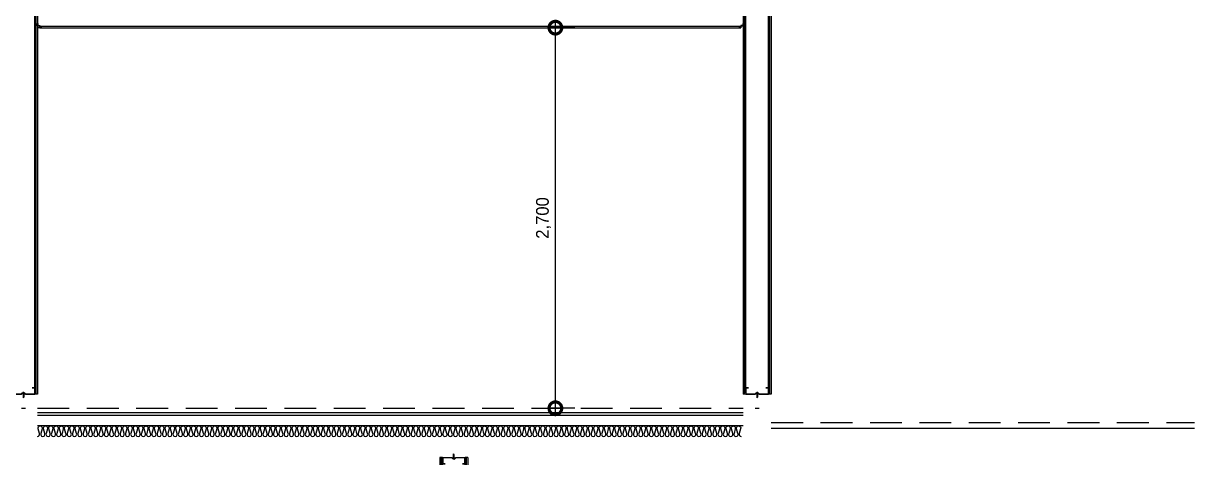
# Model space of a CAD drawing. Header units: millimetres. Extents: x 17311 to 801382, y -242618 to -104888.
# Drawn here: x 557611 to 565911, y -194379 to -191299 of the extents above; entities that cross this region are included whole.
import ezdxf

# ---------------------------------------------------------------- set-up
doc = ezdxf.new("R2010")
doc.units = ezdxf.units.MM
doc.header["$LTSCALE"] = 250
doc.linetypes.add('HID', pattern=[2.8, 1.8, -1])
doc.linetypes.add('HIDDEN', pattern=[9.525, 6.35, -3.175])
doc.layers.get('Defpoints').update_dxf_attribs({"color": 151})
for name, color, linetype in [('8입면선', 8, 'Continuous'), ('A-CEIL', 8, 'Continuous'), ('A-FIN-8', 8, 'Continuous'), ('A-WALL-D', 7, 'Continuous'), ('GAGAM-DT', 7, 'Continuous'), ('ISL', 251, 'Continuous'), ('MO-S', 3, 'Continuous'), ('인테리어', 7, 'HIDDEN'), ('입면', 7, 'Continuous')]:
    doc.layers.add(name, color=color, linetype=linetype)
doc.layers.add('CK', color=221, linetype='Continuous', plot=False)
doc.layers.add('NOPLOT', color=191, linetype='Continuous', plot=False)
doc.styles.add('Gdim', font='')
doc.styles.get('Gdim').set_extended_font_data('Dotum')
doc.dimstyles.new('Gdim50', dxfattribs={"dimscale": 30, "dimtxt": 3, "dimasz": 6, "dimexe": 1.5, "dimexo": 2, "dimgap": 1, "dimtad": 1, "dimdec": 0, "dimzin": 0, "dimdsep": 46, "dimlunit": 6, "dimtxsty": 'Gdim', "dimblk": 'DOTSMALL', "dimcen": 1.5, "dimdle": 1.5, "dimclrd": 256, "dimclre": 256, "dimclrt": 256, "dimazin": 0, "dimtfac": 1, "dimtdec": 0, "dimtix": 1, "dimtmove": 2, "dimatfit": 3, "dimldrblk": 'DOTSMALL', "dimfxl": 1.5, "dimtolj": 1, "dimtzin": 0, "dimlwd": -1, "dimlwe": -1, "dimarcsym": 1})

# ---------------------------------------------------------------- blocks, each defined once
blk = doc.blocks.new('*U79')
at = {"layer": '8입면선', "color": 8}
for p, q in [((3316397.6, 472011.4), (3316397.6, 479111.4)), ((3316577.6, 472011.4), (3316577.6, 479111.4))]:
    blk.add_line(p, q, dxfattribs=at)
at = {"layer": 'A-WALL-D'}
for p, q in [((3316387.6, 479111.4), (3316387.6, 472011.4)), ((3316407.6, 479111.4), (3316387.6, 479111.4)), ((3316407.6, 472021.4), (3316407.6, 479111.4)), ((3316567.6, 472021.4), (3316567.6, 479111.4)), ((3316587.6, 479111.4), (3316567.6, 479111.4)), ((3316587.6, 479111.4), (3316587.6, 472011.4)), ((3316407.6, 472011.4), (3316387.6, 472011.4)), ((3316587.6, 472011.4), (3316567.6, 472011.4))]:
    blk.add_line(p, q, dxfattribs=at)
at = {"layer": 'CK', "linetype": 'Continuous'}
blk.add_line((3316472.9, 472011.4), (3316502.3, 472011.4), dxfattribs=at)
at = {"layer": 'GAGAM-DT', "color": 8}
for p, q in [((3316492.7, 479105.6), (3316482.8, 479105.6)), ((3316482.8, 479105.6), (3316482.8, 479102.1)), ((3316491.2, 479100.6), (3316484.3, 479100.6)), ((3316485.3, 479105.6), (3316485.3, 479137)), ((3316490.3, 479131.5), (3316485.3, 479137)), ((3316485.3, 479105.6), (3316485.3, 479100.6)), ((3316490.3, 479105.6), (3316490.3, 479131.5)), ((3316490.3, 479105.6), (3316490.3, 479100.6)), ((3316492.7, 479105.6), (3316492.7, 479102.1)), ((3316491.2, 472022.2), (3316484.3, 472022.2)), ((3316485.3, 472017.2), (3316485.3, 472022.2)), ((3316490.3, 472017.2), (3316490.3, 472022.2)), ((3316482.8, 472017.2), (3316482.8, 472020.7)), ((3316492.7, 472017.2), (3316482.8, 472017.2)), ((3316485.3, 472017.2), (3316485.3, 471985.8)), ((3316490.3, 471991.3), (3316485.3, 471985.8)), ((3316490.3, 472017.2), (3316490.3, 471991.3)), ((3316492.7, 472017.2), (3316492.7, 472020.7))]:
    blk.add_line(p, q, dxfattribs=at)
for centre, start, end in [((3316484.3, 479102.1), 180, 270), ((3316491.2, 479102.1), 270, 0), ((3316484.3, 472020.7), 90, 180), ((3316491.2, 472020.7), 0, 90)]:
    blk.add_arc(centre, 1.51, start, end, dxfattribs=at)
at = {"layer": '입면', "color": 6}
for p, q in [((3316407.6, 479066.4), (3316407.6, 479111.4)), ((3316407.6, 479111.4), (3316472.9, 479111.4)), ((3316472.4, 479110.2), (3316408.8, 479110.2)), ((3316408.8, 479110.2), (3316408.8, 479067.6)), ((3316477.4, 479104.4), (3316472.4, 479110.2)), ((3316472.9, 479111.4), (3316477.9, 479105.6)), ((3316497.8, 479104.4), (3316477.4, 479104.4)), ((3316477.9, 479105.6), (3316497.3, 479105.6)), ((3316497.3, 479105.6), (3316502.3, 479111.4)), ((3316502.8, 479110.2), (3316497.8, 479104.4)), ((3316502.3, 479111.4), (3316567.6, 479111.4)), ((3316566.4, 479110.2), (3316502.8, 479110.2)), ((3316566.4, 479067.6), (3316566.4, 479110.2)), ((3316567.6, 479111.4), (3316567.6, 479066.4)), ((3316425.4, 479066.4), (3316407.6, 479066.4)), ((3316408.8, 479067.6), (3316425.4, 479067.6)), ((3316425.4, 479067.6), (3316425.4, 479066.4)), ((3316549.8, 479066.4), (3316549.8, 479067.6)), ((3316549.8, 479067.6), (3316566.4, 479067.6)), ((3316567.6, 479066.4), (3316549.8, 479066.4)), ((3316425.4, 472056.4), (3316407.6, 472056.4)), ((3316407.6, 472056.4), (3316407.6, 472011.4)), ((3316408.8, 472012.6), (3316408.8, 472055.2)), ((3316408.8, 472055.2), (3316425.4, 472055.2)), ((3316425.4, 472055.2), (3316425.4, 472056.4)), ((3316567.6, 472056.4), (3316549.8, 472056.4)), ((3316549.8, 472056.4), (3316549.8, 472055.2)), ((3316549.8, 472055.2), (3316566.4, 472055.2)), ((3316566.4, 472055.2), (3316566.4, 472012.6)), ((3316567.6, 472011.4), (3316567.6, 472056.4)), ((3316407.6, 472011.4), (3316472.9, 472011.4)), ((3316472.4, 472012.6), (3316408.8, 472012.6)), ((3316477.4, 472018.5), (3316472.4, 472012.6)), ((3316472.9, 472011.4), (3316477.9, 472017.3)), ((3316497.8, 472018.5), (3316477.4, 472018.5)), ((3316477.9, 472017.3), (3316497.3, 472017.3)), ((3316497.3, 472017.3), (3316502.3, 472011.4)), ((3316502.8, 472012.6), (3316497.8, 472018.5)), ((3316502.3, 472011.4), (3316567.6, 472011.4)), ((3316566.4, 472012.6), (3316502.8, 472012.6))]:
    blk.add_line(p, q, dxfattribs=at)
blk = doc.blocks.new('*U98')
at = {"layer": '8입면선', "color": 8}
for p, q in [((3316397.6, 472111.4), (3316397.6, 476801.4)), ((3316577.6, 472111.4), (3316577.6, 476801.4))]:
    blk.add_line(p, q, dxfattribs=at)
at = {"layer": 'A-WALL-D'}
for p, q in [((3316387.6, 476801.4), (3316387.6, 472111.4)), ((3316407.6, 476801.4), (3316387.6, 476801.4)), ((3316407.6, 472121.4), (3316407.6, 476801.4)), ((3316567.6, 472121.4), (3316567.6, 476801.4)), ((3316587.6, 476801.4), (3316567.6, 476801.4)), ((3316587.6, 476801.4), (3316587.6, 472111.4)), ((3316407.6, 472111.4), (3316387.6, 472111.4)), ((3316587.6, 472111.4), (3316567.6, 472111.4))]:
    blk.add_line(p, q, dxfattribs=at)
at = {"layer": 'CK', "linetype": 'Continuous'}
blk.add_line((3316472.9, 472011.4), (3316502.3, 472011.4), dxfattribs=at)
at = {"layer": 'GAGAM-DT', "color": 8}
for p, q in [((3316492.7, 476795.6), (3316482.8, 476795.6)), ((3316482.8, 476795.6), (3316482.8, 476792.1)), ((3316491.2, 476790.6), (3316484.3, 476790.6)), ((3316485.3, 476795.6), (3316485.3, 476827)), ((3316490.3, 476821.5), (3316485.3, 476827)), ((3316485.3, 476795.6), (3316485.3, 476790.6)), ((3316490.3, 476795.6), (3316490.3, 476821.5)), ((3316490.3, 476795.6), (3316490.3, 476790.6)), ((3316492.7, 476795.6), (3316492.7, 476792.1)), ((3316482.8, 472117.2), (3316482.8, 472120.7)), ((3316492.7, 472117.2), (3316482.8, 472117.2)), ((3316491.2, 472122.2), (3316484.3, 472122.2)), ((3316485.3, 472117.2), (3316485.3, 472122.2)), ((3316485.3, 472117.2), (3316485.3, 472085.8)), ((3316490.3, 472117.2), (3316490.3, 472122.2)), ((3316490.3, 472117.2), (3316490.3, 472091.3)), ((3316492.7, 472117.2), (3316492.7, 472120.7)), ((3316490.3, 472091.3), (3316485.3, 472085.8))]:
    blk.add_line(p, q, dxfattribs=at)
for centre, start, end in [((3316484.3, 476792.1), 180, 270), ((3316491.2, 476792.1), 270, 0), ((3316484.3, 472120.7), 90, 180), ((3316491.2, 472120.7), 0, 90)]:
    blk.add_arc(centre, 1.51, start, end, dxfattribs=at)
at = {"layer": '입면', "color": 6}
for p, q in [((3316407.6, 476756.4), (3316407.6, 476801.4)), ((3316407.6, 476801.4), (3316472.9, 476801.4)), ((3316425.4, 476756.4), (3316407.6, 476756.4)), ((3316472.4, 476800.2), (3316408.8, 476800.2)), ((3316408.8, 476800.2), (3316408.8, 476757.6)), ((3316408.8, 476757.6), (3316425.4, 476757.6)), ((3316425.4, 476757.6), (3316425.4, 476756.4)), ((3316477.4, 476794.4), (3316472.4, 476800.2)), ((3316472.9, 476801.4), (3316477.9, 476795.6)), ((3316497.8, 476794.4), (3316477.4, 476794.4)), ((3316477.9, 476795.6), (3316497.3, 476795.6)), ((3316497.3, 476795.6), (3316502.3, 476801.4)), ((3316502.8, 476800.2), (3316497.8, 476794.4)), ((3316502.3, 476801.4), (3316567.6, 476801.4)), ((3316566.4, 476800.2), (3316502.8, 476800.2)), ((3316549.8, 476756.4), (3316549.8, 476757.6)), ((3316549.8, 476757.6), (3316566.4, 476757.6)), ((3316567.6, 476756.4), (3316549.8, 476756.4)), ((3316566.4, 476757.6), (3316566.4, 476800.2)), ((3316567.6, 476801.4), (3316567.6, 476756.4)), ((3316425.4, 472156.4), (3316407.6, 472156.4)), ((3316407.6, 472156.4), (3316407.6, 472111.4)), ((3316407.6, 472111.4), (3316472.9, 472111.4)), ((3316408.8, 472112.6), (3316408.8, 472155.2)), ((3316408.8, 472155.2), (3316425.4, 472155.2)), ((3316472.4, 472112.6), (3316408.8, 472112.6)), ((3316425.4, 472155.2), (3316425.4, 472156.4)), ((3316477.4, 472118.5), (3316472.4, 472112.6)), ((3316472.9, 472111.4), (3316477.9, 472117.3)), ((3316497.8, 472118.5), (3316477.4, 472118.5)), ((3316477.9, 472117.3), (3316497.3, 472117.3)), ((3316497.3, 472117.3), (3316502.3, 472111.4)), ((3316502.8, 472112.6), (3316497.8, 472118.5)), ((3316502.3, 472111.4), (3316567.6, 472111.4)), ((3316566.4, 472112.6), (3316502.8, 472112.6)), ((3316567.6, 472156.4), (3316549.8, 472156.4)), ((3316549.8, 472156.4), (3316549.8, 472155.2)), ((3316549.8, 472155.2), (3316566.4, 472155.2)), ((3316566.4, 472155.2), (3316566.4, 472112.6)), ((3316567.6, 472111.4), (3316567.6, 472156.4))]:
    blk.add_line(p, q, dxfattribs=at)
blk = doc.blocks.new('*U99')
at = {"layer": '8입면선', "color": 8}
for p, q in [((3316397.6, 472111.4), (3316397.6, 478951.4)), ((3316577.6, 472111.4), (3316577.6, 478951.4))]:
    blk.add_line(p, q, dxfattribs=at)
at = {"layer": 'A-WALL-D'}
for p, q in [((3316387.6, 478951.4), (3316387.6, 472111.4)), ((3316407.6, 478951.4), (3316387.6, 478951.4)), ((3316407.6, 472121.4), (3316407.6, 478951.4)), ((3316567.6, 472121.4), (3316567.6, 478951.4)), ((3316587.6, 478951.4), (3316567.6, 478951.4)), ((3316587.6, 478951.4), (3316587.6, 472111.4)), ((3316407.6, 472111.4), (3316387.6, 472111.4)), ((3316587.6, 472111.4), (3316567.6, 472111.4))]:
    blk.add_line(p, q, dxfattribs=at)
at = {"layer": 'CK', "linetype": 'Continuous'}
blk.add_line((3316472.9, 472011.4), (3316502.3, 472011.4), dxfattribs=at)
at = {"layer": 'GAGAM-DT', "color": 8}
for p, q in [((3316492.7, 478945.6), (3316482.8, 478945.6)), ((3316482.8, 478945.6), (3316482.8, 478942.1)), ((3316491.2, 478940.6), (3316484.3, 478940.6)), ((3316485.3, 478945.6), (3316485.3, 478977)), ((3316490.3, 478971.5), (3316485.3, 478977)), ((3316485.3, 478945.6), (3316485.3, 478940.6)), ((3316490.3, 478945.6), (3316490.3, 478971.5)), ((3316490.3, 478945.6), (3316490.3, 478940.6)), ((3316492.7, 478945.6), (3316492.7, 478942.1)), ((3316482.8, 472117.2), (3316482.8, 472120.7)), ((3316492.7, 472117.2), (3316482.8, 472117.2)), ((3316491.2, 472122.2), (3316484.3, 472122.2)), ((3316485.3, 472117.2), (3316485.3, 472122.2)), ((3316485.3, 472117.2), (3316485.3, 472085.8)), ((3316490.3, 472117.2), (3316490.3, 472122.2)), ((3316490.3, 472117.2), (3316490.3, 472091.3)), ((3316492.7, 472117.2), (3316492.7, 472120.7)), ((3316490.3, 472091.3), (3316485.3, 472085.8))]:
    blk.add_line(p, q, dxfattribs=at)
for centre, start, end in [((3316484.3, 478942.1), 180, 270), ((3316491.2, 478942.1), 270, 0), ((3316484.3, 472120.7), 90, 180), ((3316491.2, 472120.7), 0, 90)]:
    blk.add_arc(centre, 1.51, start, end, dxfattribs=at)
at = {"layer": '입면', "color": 6}
for p, q in [((3316407.6, 478906.4), (3316407.6, 478951.4)), ((3316407.6, 478951.4), (3316472.9, 478951.4)), ((3316472.4, 478950.2), (3316408.8, 478950.2)), ((3316408.8, 478950.2), (3316408.8, 478907.6)), ((3316477.4, 478944.4), (3316472.4, 478950.2)), ((3316472.9, 478951.4), (3316477.9, 478945.6)), ((3316497.8, 478944.4), (3316477.4, 478944.4)), ((3316477.9, 478945.6), (3316497.3, 478945.6)), ((3316497.3, 478945.6), (3316502.3, 478951.4)), ((3316502.8, 478950.2), (3316497.8, 478944.4)), ((3316502.3, 478951.4), (3316567.6, 478951.4)), ((3316566.4, 478950.2), (3316502.8, 478950.2)), ((3316566.4, 478907.6), (3316566.4, 478950.2)), ((3316567.6, 478951.4), (3316567.6, 478906.4)), ((3316425.4, 478906.4), (3316407.6, 478906.4)), ((3316408.8, 478907.6), (3316425.4, 478907.6)), ((3316425.4, 478907.6), (3316425.4, 478906.4)), ((3316549.8, 478906.4), (3316549.8, 478907.6)), ((3316549.8, 478907.6), (3316566.4, 478907.6)), ((3316567.6, 478906.4), (3316549.8, 478906.4)), ((3316425.4, 472156.4), (3316407.6, 472156.4)), ((3316407.6, 472156.4), (3316407.6, 472111.4)), ((3316407.6, 472111.4), (3316472.9, 472111.4)), ((3316408.8, 472112.6), (3316408.8, 472155.2)), ((3316408.8, 472155.2), (3316425.4, 472155.2)), ((3316472.4, 472112.6), (3316408.8, 472112.6)), ((3316425.4, 472155.2), (3316425.4, 472156.4)), ((3316477.4, 472118.5), (3316472.4, 472112.6)), ((3316472.9, 472111.4), (3316477.9, 472117.3)), ((3316497.8, 472118.5), (3316477.4, 472118.5)), ((3316477.9, 472117.3), (3316497.3, 472117.3)), ((3316497.3, 472117.3), (3316502.3, 472111.4)), ((3316502.8, 472112.6), (3316497.8, 472118.5)), ((3316502.3, 472111.4), (3316567.6, 472111.4)), ((3316566.4, 472112.6), (3316502.8, 472112.6)), ((3316567.6, 472156.4), (3316549.8, 472156.4)), ((3316549.8, 472156.4), (3316549.8, 472155.2)), ((3316549.8, 472155.2), (3316566.4, 472155.2)), ((3316566.4, 472155.2), (3316566.4, 472112.6)), ((3316567.6, 472111.4), (3316567.6, 472156.4))]:
    blk.add_line(p, q, dxfattribs=at)
blk = doc.blocks.new('_DotSmall')
at = {"color": 0, "linetype": 'ByBlock', "const_width": 0.5}
blk.add_lwpolyline([(-0.0625, 0, 1), (0.0625, 0, 1)], format="xyb", close=True, dxfattribs=at)
blk = doc.blocks.new('*D196')
at = {"layer": 'CK', "transparency": 16777216}
for p, q in [((561380.7, -194074.5), (561380.7, -191284.5)), ((561518.9, -191329.5), (561335.7, -191329.5)), ((561518.9, -194029.5), (561335.7, -194029.5))]:
    blk.add_line(p, q, dxfattribs=at)
at = {"layer": 'Defpoints', "color": 0, "transparency": 16777216}
for p in [(561380.7, -191329.5), (561578.9, -191329.5), (561578.9, -194029.5)]:
    blk.add_point(p, dxfattribs=at)
at = {"layer": 'CK', "transparency": 16777216, "xscale": 180, "yscale": 180, "zscale": 180}
for p, rotation in [((561380.7, -191329.5), 90), ((561380.7, -194029.5), 270)]:
    blk.add_blockref('_DotSmall', p, dxfattribs=dict(at, rotation=rotation))
at = {"layer": 'CK', "transparency": 16777216, "insert": (561296.9, -192679.5), "char_height": 90, "attachment_point": 5, "rotation": 90, "style": 'Gdim'}
blk.add_mtext('\\A1;2,700', dxfattribs=at)

msp = doc.modelspace()

# ---------------------------------------------------------------- linework, layer by layer
at = {"layer": 'A-CEIL'}
for p, q in [((557733.8, -191319.5, 0), (562687.6, -191319.7, 0)), ((557733.8, -191329.5, 0), (562687.6, -191329.7, 0))]:
    msp.add_line(p, q, dxfattribs=at)
at = {"layer": 'A-FIN-8'}
for p, q in [((557710.7, -194059.5), (562710.7, -194059.5)), ((557710.7, -194079.5), (562710.7, -194079.5)), ((562910.7, -194169.5), (565910.7, -194169.5))]:
    msp.add_line(p, q, dxfattribs=at)
at = {"layer": 'ISL'}
for p, q in [((557733.8, -191329.5), (557733.8, -191319.5)), ((562687.6, -191329.7), (562687.6, -191319.7))]:
    msp.add_line(p, q, dxfattribs=at)
msp.add_lwpolyline([(562710.7, -194154.5), (557710.7, -194154.5)], dxfattribs=at)
msp.add_lwpolyline([(557710.7, -194229.5, 0.524933), (557724.7, -194209.2), (557715.4, -194174.8, -0.524856), (557729.4, -194154.5, -0.524856), (557743.4, -194174.8), (557734.1, -194209.2, 1.449198), (557762.2, -194209.2), (557752.9, -194174.8, -0.524856), (557766.9, -194154.5, -0.524856), (557780.9, -194174.8), (557771.6, -194209.2, 1.449198), (557799.7, -194209.2), (557790.4, -194174.8, -0.524856), (557804.4, -194154.5, -0.524856), (557818.4, -194174.8), (557809.1, -194209.2, 1.449198), (557837.2, -194209.2), (557827.9, -194174.8, -0.524856), (557841.9, -194154.5, -0.524856), (557855.9, -194174.8), (557846.6, -194209.2, 1.449198), (557874.7, -194209.2), (557865.4, -194174.8, -0.524856), (557879.4, -194154.5, -0.524856), (557893.4, -194174.8), (557884.1, -194209.2, 1.449198), (557912.2, -194209.2), (557902.9, -194174.8, -0.524856), (557916.9, -194154.5, -0.524856), (557930.9, -194174.8), (557921.6, -194209.2, 1.449198), (557949.7, -194209.2), (557940.4, -194174.8, -0.524856), (557954.4, -194154.5, -0.524856), (557968.4, -194174.8), (557959.1, -194209.2, 1.449198), (557987.2, -194209.2), (557977.9, -194174.8, -0.524856), (557991.9, -194154.5, -0.524856), (558005.9, -194174.8), (557996.6, -194209.2, 1.449198), (558024.7, -194209.2), (558015.4, -194174.8, -0.524856), (558029.4, -194154.5, -0.524856), (558043.4, -194174.8), (558034.1, -194209.2, 1.449198), (558062.2, -194209.2), (558052.9, -194174.8, -0.524856), (558066.9, -194154.5, -0.524856), (558080.9, -194174.8), (558071.6, -194209.2, 1.449198), (558099.7, -194209.2), (558090.4, -194174.8, -0.524856), (558104.4, -194154.5, -0.524856), (558118.4, -194174.8), (558109.1, -194209.2, 1.449198), (558137.2, -194209.2), (558127.9, -194174.8, -0.524856), (558141.9, -194154.5, -0.524856), (558155.9, -194174.8), (558146.6, -194209.2, 1.449198), (558174.7, -194209.2), (558165.4, -194174.8, -0.524856), (558179.4, -194154.5, -0.524856), (558193.4, -194174.8), (558184.1, -194209.2, 1.449198), (558212.2, -194209.2), (558202.9, -194174.8, -0.524856), (558216.9, -194154.5, -0.524856), (558230.9, -194174.8), (558221.6, -194209.2, 1.449198), (558249.7, -194209.2), (558240.4, -194174.8, -0.524856), (558254.4, -194154.5, -0.524856), (558268.4, -194174.8), (558259.1, -194209.2, 1.449198), (558287.2, -194209.2), (558277.9, -194174.8, -0.524856), (558291.9, -194154.5, -0.524856), (558305.9, -194174.8), (558296.6, -194209.2, 1.449198), (558324.7, -194209.2), (558315.4, -194174.8, -0.524856), (558329.4, -194154.5, -0.524856), (558343.4, -194174.8), (558334.1, -194209.2, 1.449198), (558362.2, -194209.2), (558352.9, -194174.8, -0.524856), (558366.9, -194154.5, -0.524856), (558380.9, -194174.8), (558371.6, -194209.2, 1.449198), (558399.7, -194209.2), (558390.4, -194174.8, -0.524856), (558404.4, -194154.5, -0.524856), (558418.4, -194174.8), (558409.1, -194209.2, 1.449198), (558437.2, -194209.2), (558427.9, -194174.8, -0.524856), (558441.9, -194154.5, -0.524856), (558455.9, -194174.8), (558446.6, -194209.2, 1.449198), (558474.7, -194209.2), (558465.4, -194174.8, -0.524856), (558479.4, -194154.5, -0.524856), (558493.4, -194174.8), (558484.1, -194209.2, 1.449198), (558512.2, -194209.2), (558502.9, -194174.8, -0.524856), (558516.9, -194154.5, -0.524856), (558530.9, -194174.8), (558521.6, -194209.2, 1.449198), (558549.7, -194209.2), (558540.4, -194174.8, -0.524856), (558554.4, -194154.5, -0.524856), (558568.4, -194174.8), (558559.1, -194209.2, 1.449198), (558587.2, -194209.2), (558577.9, -194174.8, -0.524856), (558591.9, -194154.5, -0.524856), (558605.9, -194174.8), (558596.6, -194209.2, 1.449198), (558624.7, -194209.2), (558615.4, -194174.8, -0.524856), (558629.4, -194154.5, -0.524856), (558643.4, -194174.8), (558634.1, -194209.2, 1.449198), (558662.2, -194209.2), (558652.9, -194174.8, -0.524856), (558666.9, -194154.5, -0.524856), (558680.9, -194174.8), (558671.6, -194209.2, 1.449198), (558699.7, -194209.2), (558690.4, -194174.8, -0.524856), (558704.4, -194154.5, -0.524856), (558718.4, -194174.8), (558709.1, -194209.2, 1.449198), (558737.2, -194209.2), (558727.9, -194174.8, -0.524856), (558741.9, -194154.5, -0.524856), (558755.9, -194174.8), (558746.6, -194209.2, 1.449198), (558774.7, -194209.2), (558765.4, -194174.8, -0.524856), (558779.4, -194154.5, -0.524856), (558793.4, -194174.8), (558784.1, -194209.2, 1.449198), (558812.2, -194209.2), (558802.9, -194174.8, -0.524856), (558816.9, -194154.5, -0.524856), (558830.9, -194174.8), (558821.6, -194209.2, 1.449198), (558849.7, -194209.2), (558840.4, -194174.8, -0.524856), (558854.4, -194154.5, -0.524856), (558868.4, -194174.8), (558859.1, -194209.2, 1.449198), (558887.2, -194209.2), (558877.9, -194174.8, -0.524856), (558891.9, -194154.5, -0.524856), (558905.9, -194174.8), (558896.6, -194209.2, 1.449198), (558924.7, -194209.2), (558915.4, -194174.8, -0.524856), (558929.4, -194154.5, -0.524856), (558943.4, -194174.8), (558934.1, -194209.2, 1.449198), (558962.2, -194209.2), (558952.9, -194174.8, -0.524856), (558966.9, -194154.5, -0.524856), (558980.9, -194174.8), (558971.6, -194209.2, 1.449198), (558999.7, -194209.2), (558990.4, -194174.8, -0.524856), (559004.4, -194154.5, -0.524856), (559018.4, -194174.8), (559009.1, -194209.2, 1.449198), (559037.2, -194209.2), (559027.9, -194174.8, -0.524856), (559041.9, -194154.5, -0.524856), (559055.9, -194174.8), (559046.6, -194209.2, 1.449198), (559074.7, -194209.2), (559065.4, -194174.8, -0.524856), (559079.4, -194154.5, -0.524856), (559093.4, -194174.8), (559084.1, -194209.2, 1.449198), (559112.2, -194209.2), (559102.9, -194174.8, -0.524856), (559116.9, -194154.5, -0.524856), (559130.9, -194174.8), (559121.6, -194209.2, 1.449198), (559149.7, -194209.2), (559140.4, -194174.8, -0.524856), (559154.4, -194154.5, -0.524856), (559168.4, -194174.8), (559159.1, -194209.2, 1.449198), (559187.2, -194209.2), (559177.9, -194174.8, -0.524856), (559191.9, -194154.5, -0.524856), (559205.9, -194174.8), (559196.6, -194209.2, 1.449198), (559224.7, -194209.2), (559215.4, -194174.8, -0.524856), (559229.4, -194154.5, -0.524856), (559243.4, -194174.8), (559234.1, -194209.2, 1.449198), (559262.2, -194209.2), (559252.9, -194174.8, -0.524856), (559266.9, -194154.5, -0.524856), (559280.9, -194174.8), (559271.6, -194209.2, 1.449198), (559299.7, -194209.2), (559290.4, -194174.8, -0.524856), (559304.4, -194154.5, -0.524856), (559318.4, -194174.8), (559309.1, -194209.2, 1.449198), (559337.2, -194209.2), (559327.9, -194174.8, -0.524856), (559341.9, -194154.5, -0.524856), (559355.9, -194174.8), (559346.6, -194209.2, 1.449198), (559374.7, -194209.2), (559365.4, -194174.8, -0.524856), (559379.4, -194154.5, -0.524856), (559393.4, -194174.8), (559384.1, -194209.2, 1.449198), (559412.2, -194209.2), (559402.9, -194174.8, -0.524856), (559416.9, -194154.5, -0.524856), (559430.9, -194174.8), (559421.6, -194209.2, 1.449198), (559449.7, -194209.2), (559440.4, -194174.8, -0.524856), (559454.4, -194154.5, -0.524856), (559468.4, -194174.8), (559459.1, -194209.2, 1.449198), (559487.2, -194209.2), (559477.9, -194174.8, -0.524856), (559491.9, -194154.5, -0.524856), (559505.9, -194174.8), (559496.6, -194209.2, 1.449198), (559524.7, -194209.2), (559515.4, -194174.8, -0.524856), (559529.4, -194154.5, -0.524856), (559543.4, -194174.8), (559534.1, -194209.2, 1.449198), (559562.2, -194209.2), (559552.9, -194174.8, -0.524856), (559566.9, -194154.5, -0.524856), (559580.9, -194174.8), (559571.6, -194209.2, 1.449198), (559599.7, -194209.2), (559590.4, -194174.8, -0.524856), (559604.4, -194154.5, -0.524856), (559618.4, -194174.8), (559609.1, -194209.2, 1.449198), (559637.2, -194209.2), (559627.9, -194174.8, -0.524856), (559641.9, -194154.5, -0.524856), (559655.9, -194174.8), (559646.6, -194209.2, 1.449198), (559674.7, -194209.2), (559665.4, -194174.8, -0.524856), (559679.4, -194154.5, -0.524856), (559693.4, -194174.8), (559684.1, -194209.2, 1.449198), (559712.2, -194209.2), (559702.9, -194174.8, -0.524856), (559716.9, -194154.5, -0.524856), (559730.9, -194174.8), (559721.6, -194209.2, 1.449198), (559749.7, -194209.2), (559740.4, -194174.8, -0.524856), (559754.4, -194154.5, -0.524856), (559768.4, -194174.8), (559759.1, -194209.2, 1.449198), (559787.2, -194209.2), (559777.9, -194174.8, -0.524856), (559791.9, -194154.5, -0.524856), (559805.9, -194174.8), (559796.6, -194209.2, 1.449198), (559824.7, -194209.2), (559815.4, -194174.8, -0.524856), (559829.4, -194154.5, -0.524856), (559843.4, -194174.8), (559834.1, -194209.2, 1.449198), (559862.2, -194209.2), (559852.9, -194174.8, -0.524856), (559866.9, -194154.5, -0.524856), (559880.9, -194174.8), (559871.6, -194209.2, 1.449198), (559899.7, -194209.2), (559890.4, -194174.8, -0.524856), (559904.4, -194154.5, -0.524856), (559918.4, -194174.8), (559909.1, -194209.2, 1.449198), (559937.2, -194209.2), (559927.9, -194174.8, -0.524856), (559941.9, -194154.5, -0.524856), (559955.9, -194174.8), (559946.6, -194209.2, 1.449198), (559974.7, -194209.2), (559965.4, -194174.8, -0.524856), (559979.4, -194154.5, -0.524856), (559993.4, -194174.8), (559984.1, -194209.2, 0.524933), (559998.2, -194229.5, 0.524933), (560012.2, -194209.2), (560002.9, -194174.8, -0.524856), (560016.9, -194154.5, -0.524856), (560030.9, -194174.8), (560021.6, -194209.2, 1.449198), (560049.7, -194209.2), (560040.4, -194174.8, -0.524856), (560054.4, -194154.5, -0.524856), (560068.4, -194174.8), (560059.1, -194209.2, 1.449198), (560087.2, -194209.2), (560077.9, -194174.8, -0.524856), (560091.9, -194154.5, -0.524856), (560105.9, -194174.8), (560096.6, -194209.2, 1.449198), (560124.7, -194209.2), (560115.4, -194174.8, -0.524856), (560129.4, -194154.5, -0.524856), (560143.4, -194174.8), (560134.1, -194209.2, 1.449198), (560162.2, -194209.2), (560152.9, -194174.8, -0.524856), (560166.9, -194154.5, -0.524856), (560180.9, -194174.8), (560171.6, -194209.2, 1.449198), (560199.7, -194209.2), (560190.4, -194174.8, -0.524856), (560204.4, -194154.5, -0.524856), (560218.4, -194174.8), (560209.1, -194209.2, 1.449198), (560237.2, -194209.2), (560227.9, -194174.8, -0.524856), (560241.9, -194154.5, -0.524856), (560255.9, -194174.8), (560246.6, -194209.2, 1.449198), (560274.7, -194209.2), (560265.4, -194174.8, -0.524856), (560279.4, -194154.5, -0.524856), (560293.4, -194174.8), (560284.1, -194209.2, 1.449198), (560312.2, -194209.2), (560302.9, -194174.8, -0.524855), (560316.9, -194154.5, -0.524855), (560330.9, -194174.8), (560321.6, -194209.2, 1.449198), (560349.7, -194209.2), (560340.4, -194174.8, -0.524856), (560354.4, -194154.5, -0.524856), (560368.4, -194174.8), (560359.1, -194209.2, 1.449198), (560387.2, -194209.2), (560377.9, -194174.8, -0.524856), (560391.9, -194154.5, -0.524856), (560405.9, -194174.8), (560396.6, -194209.2, 1.449198), (560424.7, -194209.2), (560415.4, -194174.8, -0.524856), (560429.4, -194154.5, -0.524856), (560443.4, -194174.8), (560434.1, -194209.2, 1.449198), (560462.2, -194209.2), (560452.9, -194174.8, -0.524856), (560466.9, -194154.5, -0.524856), (560480.9, -194174.8), (560471.6, -194209.2, 1.449198), (560499.7, -194209.2), (560490.4, -194174.8, -0.524856), (560504.4, -194154.5, -0.524856), (560518.4, -194174.8), (560509.1, -194209.2, 1.449198), (560537.2, -194209.2), (560527.9, -194174.8, -0.524856), (560541.9, -194154.5, -0.524856), (560555.9, -194174.8), (560546.6, -194209.2, 1.449198), (560574.7, -194209.2), (560565.4, -194174.8, -0.524856), (560579.4, -194154.5, -0.524856), (560593.4, -194174.8), (560584.1, -194209.2, 1.449198), (560612.2, -194209.2), (560602.9, -194174.8, -0.524856), (560616.9, -194154.5, -0.524856), (560630.9, -194174.8), (560621.6, -194209.2, 0.524933), (560635.7, -194229.5, 0.524933), (560649.7, -194209.2), (560640.4, -194174.8, -0.524856), (560654.4, -194154.5, -0.524856), (560668.4, -194174.8), (560659.1, -194209.2, 1.449198), (560687.2, -194209.2), (560677.9, -194174.8, -0.524856), (560691.9, -194154.5, -0.524856), (560705.9, -194174.8), (560696.6, -194209.2, 1.449198), (560724.7, -194209.2), (560715.4, -194174.8, -0.524856), (560729.4, -194154.5, -0.524856), (560743.4, -194174.8), (560734.1, -194209.2, 1.449198), (560762.2, -194209.2), (560752.9, -194174.8, -0.524856), (560766.9, -194154.5, -0.524856), (560780.9, -194174.8), (560771.6, -194209.2, 1.449198), (560799.7, -194209.2), (560790.4, -194174.8, -0.524856), (560804.4, -194154.5, -0.524856), (560818.4, -194174.8), (560809.1, -194209.2, 1.449198), (560837.2, -194209.2), (560827.9, -194174.8, -0.524856), (560841.9, -194154.5, -0.524856), (560855.9, -194174.8), (560846.6, -194209.2, 1.449198), (560874.7, -194209.2), (560865.4, -194174.8, -0.524856), (560879.4, -194154.5, -0.524856), (560893.4, -194174.8), (560884.1, -194209.2, 1.449198), (560912.2, -194209.2), (560902.9, -194174.8, -0.524856), (560916.9, -194154.5, -0.524856), (560930.9, -194174.8), (560921.6, -194209.2, 1.449198), (560949.7, -194209.2), (560940.4, -194174.8, -0.524856), (560954.4, -194154.5, -0.524856), (560968.4, -194174.8), (560959.1, -194209.2, 1.449198), (560987.2, -194209.2), (560977.9, -194174.8, -0.524856), (560991.9, -194154.5, -0.524856), (561005.9, -194174.8), (560996.6, -194209.2, 1.449198), (561024.7, -194209.2), (561015.4, -194174.8, -0.524856), (561029.4, -194154.5, -0.524856), (561043.4, -194174.8), (561034.1, -194209.2, 1.449198), (561062.2, -194209.2), (561052.9, -194174.8, -0.524856), (561066.9, -194154.5, -0.524856), (561080.9, -194174.8), (561071.6, -194209.2, 1.449198), (561099.7, -194209.2), (561090.4, -194174.8, -0.524856), (561104.4, -194154.5, -0.524856), (561118.4, -194174.8), (561109.1, -194209.2, 1.449198), (561137.2, -194209.2), (561127.9, -194174.8, -0.524856), (561141.9, -194154.5, -0.524856), (561155.9, -194174.8), (561146.6, -194209.2, 1.449198), (561174.7, -194209.2), (561165.4, -194174.8, -0.524856), (561179.4, -194154.5, -0.524856), (561193.4, -194174.8), (561184.1, -194209.2, 1.449198), (561212.2, -194209.2), (561202.9, -194174.8, -0.524856), (561216.9, -194154.5, -0.524856), (561230.9, -194174.8), (561221.6, -194209.2, 1.449198), (561249.7, -194209.2), (561240.4, -194174.8, -0.524856), (561254.4, -194154.5, -0.524856), (561268.4, -194174.8), (561259.1, -194209.2, 1.449198), (561287.2, -194209.2), (561277.9, -194174.8, -0.524856), (561291.9, -194154.5, -0.524856), (561305.9, -194174.8), (561296.6, -194209.2, 1.449198), (561324.7, -194209.2), (561315.4, -194174.8, -0.524856), (561329.4, -194154.5, -0.524856), (561343.4, -194174.8), (561334.1, -194209.2, 1.449198), (561362.2, -194209.2), (561352.9, -194174.8, -0.524856), (561366.9, -194154.5, -0.524856), (561380.9, -194174.8), (561371.6, -194209.2, 1.449198), (561399.7, -194209.2), (561390.4, -194174.8, -0.524856), (561404.4, -194154.5, -0.524856), (561418.4, -194174.8), (561409.1, -194209.2, 1.449198), (561437.2, -194209.2), (561427.9, -194174.8, -0.524856), (561441.9, -194154.5, -0.524856), (561455.9, -194174.8), (561446.6, -194209.2, 1.449198), (561474.7, -194209.2), (561465.4, -194174.8, -0.524856), (561479.4, -194154.5, -0.524856), (561493.4, -194174.8), (561484.1, -194209.2, 1.449198), (561512.2, -194209.2), (561502.9, -194174.8, -0.524856), (561516.9, -194154.5, -0.524856), (561530.9, -194174.8), (561521.6, -194209.2, 1.449198), (561549.7, -194209.2), (561540.4, -194174.8, -0.524856), (561554.4, -194154.5, -0.524856), (561568.4, -194174.8), (561559.1, -194209.2, 1.449198), (561587.2, -194209.2), (561577.9, -194174.8, -0.524856), (561591.9, -194154.5, -0.524856), (561605.9, -194174.8), (561596.6, -194209.2, 1.449198), (561624.7, -194209.2), (561615.4, -194174.8, -0.524856), (561629.4, -194154.5, -0.524856), (561643.4, -194174.8), (561634.1, -194209.2, 1.449198), (561662.2, -194209.2), (561652.9, -194174.8, -0.524856), (561666.9, -194154.5, -0.524856), (561680.9, -194174.8), (561671.6, -194209.2, 1.449198), (561699.7, -194209.2), (561690.4, -194174.8, -0.524856), (561704.4, -194154.5, -0.524856), (561718.4, -194174.8), (561709.1, -194209.2, 1.449198), (561737.2, -194209.2), (561727.9, -194174.8, -0.524856), (561741.9, -194154.5, -0.524856), (561755.9, -194174.8), (561746.6, -194209.2, 1.449198), (561774.7, -194209.2), (561765.4, -194174.8, -0.524856), (561779.4, -194154.5, -0.524856), (561793.4, -194174.8), (561784.1, -194209.2, 1.449198), (561812.2, -194209.2), (561802.9, -194174.8, -0.524856), (561816.9, -194154.5, -0.524856), (561830.9, -194174.8), (561821.6, -194209.2, 1.449198), (561849.7, -194209.2), (561840.4, -194174.8, -0.524856), (561854.4, -194154.5, -0.524856), (561868.4, -194174.8), (561859.1, -194209.2, 1.449198), (561887.2, -194209.2), (561877.9, -194174.8, -0.524856), (561891.9, -194154.5, -0.524856), (561905.9, -194174.8), (561896.6, -194209.2, 1.449198), (561924.7, -194209.2), (561915.4, -194174.8, -0.524856), (561929.4, -194154.5, -0.524856), (561943.4, -194174.8), (561934.1, -194209.2, 1.449198), (561962.2, -194209.2), (561952.9, -194174.8, -0.524856), (561966.9, -194154.5, -0.524856), (561980.9, -194174.8), (561971.6, -194209.2, 1.449198), (561999.7, -194209.2), (561990.4, -194174.8, -0.524856), (562004.4, -194154.5, -0.524856), (562018.4, -194174.8), (562009.1, -194209.2, 1.449198), (562037.2, -194209.2), (562027.9, -194174.8, -0.524856), (562041.9, -194154.5, -0.524856), (562055.9, -194174.8), (562046.6, -194209.2, 1.449198), (562074.7, -194209.2), (562065.4, -194174.8, -0.524856), (562079.4, -194154.5, -0.524856), (562093.4, -194174.8), (562084.1, -194209.2, 1.449198), (562112.2, -194209.2), (562102.9, -194174.8, -0.524856), (562116.9, -194154.5, -0.524856), (562130.9, -194174.8), (562121.6, -194209.2, 1.449198), (562149.7, -194209.2), (562140.4, -194174.8, -0.524856), (562154.4, -194154.5, -0.524856), (562168.4, -194174.8), (562159.1, -194209.2, 1.449198), (562187.2, -194209.2), (562177.9, -194174.8, -0.524856), (562191.9, -194154.5, -0.524856), (562205.9, -194174.8), (562196.6, -194209.2, 1.449198), (562224.7, -194209.2), (562215.4, -194174.8, -0.524856), (562229.4, -194154.5, -0.524856), (562243.4, -194174.8), (562234.1, -194209.2, 1.449198), (562262.2, -194209.2), (562252.9, -194174.8, -0.524856), (562266.9, -194154.5, -0.524856), (562280.9, -194174.8), (562271.6, -194209.2, 1.449198), (562299.7, -194209.2), (562290.4, -194174.8, -0.524856), (562304.4, -194154.5, -0.524856), (562318.4, -194174.8), (562309.1, -194209.2, 1.449198), (562337.2, -194209.2), (562327.9, -194174.8, -0.524856), (562341.9, -194154.5, -0.524856), (562355.9, -194174.8), (562346.6, -194209.2, 1.449198), (562374.7, -194209.2), (562365.4, -194174.8, -0.524856), (562379.4, -194154.5, -0.524856), (562393.4, -194174.8), (562384.1, -194209.2, 1.449198), (562412.2, -194209.2), (562402.9, -194174.8, -0.524856), (562416.9, -194154.5, -0.524856), (562430.9, -194174.8), (562421.6, -194209.2, 1.449198), (562449.7, -194209.2), (562440.4, -194174.8, -0.524856), (562454.4, -194154.5, -0.524856), (562468.4, -194174.8), (562459.1, -194209.2, 1.449198), (562487.2, -194209.2), (562477.9, -194174.8, -0.524856), (562491.9, -194154.5, -0.524856), (562505.9, -194174.8), (562496.6, -194209.2, 1.449198), (562524.7, -194209.2), (562515.4, -194174.8, -0.524856), (562529.4, -194154.5, -0.524856), (562543.4, -194174.8), (562534.1, -194209.2, 1.449198), (562562.2, -194209.2), (562552.9, -194174.8, -0.524856), (562566.9, -194154.5, -0.524856), (562580.9, -194174.8), (562571.6, -194209.2, 1.449198), (562599.7, -194209.2), (562590.4, -194174.8, -0.524856), (562604.4, -194154.5, -0.524856), (562618.4, -194174.8), (562609.1, -194209.2, 1.449198), (562637.2, -194209.2), (562627.9, -194174.8, -0.524856), (562641.9, -194154.5, -0.524856), (562655.9, -194174.8), (562646.6, -194209.2, 1.449198), (562674.7, -194209.2), (562665.4, -194174.8, -0.524856), (562679.4, -194154.5, -0.524856), (562693.4, -194174.8), (562684.1, -194209.2, 0.524933), (562698.2, -194229.5, 0.524933)], format="xyb", dxfattribs=at)
at = {"layer": 'MO-S'}
for p, q in [((557715.5, -191308.3), (557707.4, -191308.3)), ((562705.9, -191308.5), (562714, -191308.5))]:
    msp.add_line(p, q, dxfattribs=at)
for points in [[(557710.7, -191300.7), (557711.9, -191300.7), (557711.9, -191314.5), (557726.9, -191314.5), (557726.9, -191329.5), (557740.7, -191329.5), (557740.7, -191330.7), (557725.7, -191330.7), (557725.7, -191315.7), (557710.7, -191315.7)], [(562710.7, -191300.9), (562709.5, -191300.9), (562709.5, -191314.7), (562694.5, -191314.7), (562694.5, -191329.7), (562680.7, -191329.7), (562680.7, -191330.9), (562695.7, -191330.9), (562695.7, -191315.9), (562710.7, -191315.9)]]:
    msp.add_lwpolyline(points, close=True, dxfattribs=at)
at = {"layer": 'NOPLOT'}
msp.add_line((557726.9, -191329.5), (557710.7, -191329.5), dxfattribs=at)
at = {"layer": '인테리어', "linetype": 'HID', "ltscale": 0.5}
for p, q in [((557710.7, -194029.5), (562710.7, -194029.5)), ((562910.7, -194129.5), (565910.7, -194129.5))]:
    msp.add_line(p, q, dxfattribs=at)

# ---------------------------------------------------------------- block references
at = {"layer": 'A-WALL-D'}
for name, p in [('*U99', (-2758876.9, -666040.9)), ('*U98', (-2753676.9, -666040.9)), ('*U79', (-2755826.9, -673490.9))]:
    msp.add_blockref(name, p, dxfattribs=at)

# ---------------------------------------------------------------- dimensions: what is measured, and where the dimension line sits
at = {"layer": 'CK'}
dim = msp.add_linear_dim(base=(561380.7, -191329.5), p1=(561578.9, -194029.5), p2=(561578.9, -191329.5), angle=90, dimstyle='Gdim50', dxfattribs=at)
dim.commit()
dim.dimension.update_dxf_attribs({"geometry": '*D196', "text_midpoint": (561296.9, -192679.5)})

doc.saveas('drawing.dxf')
